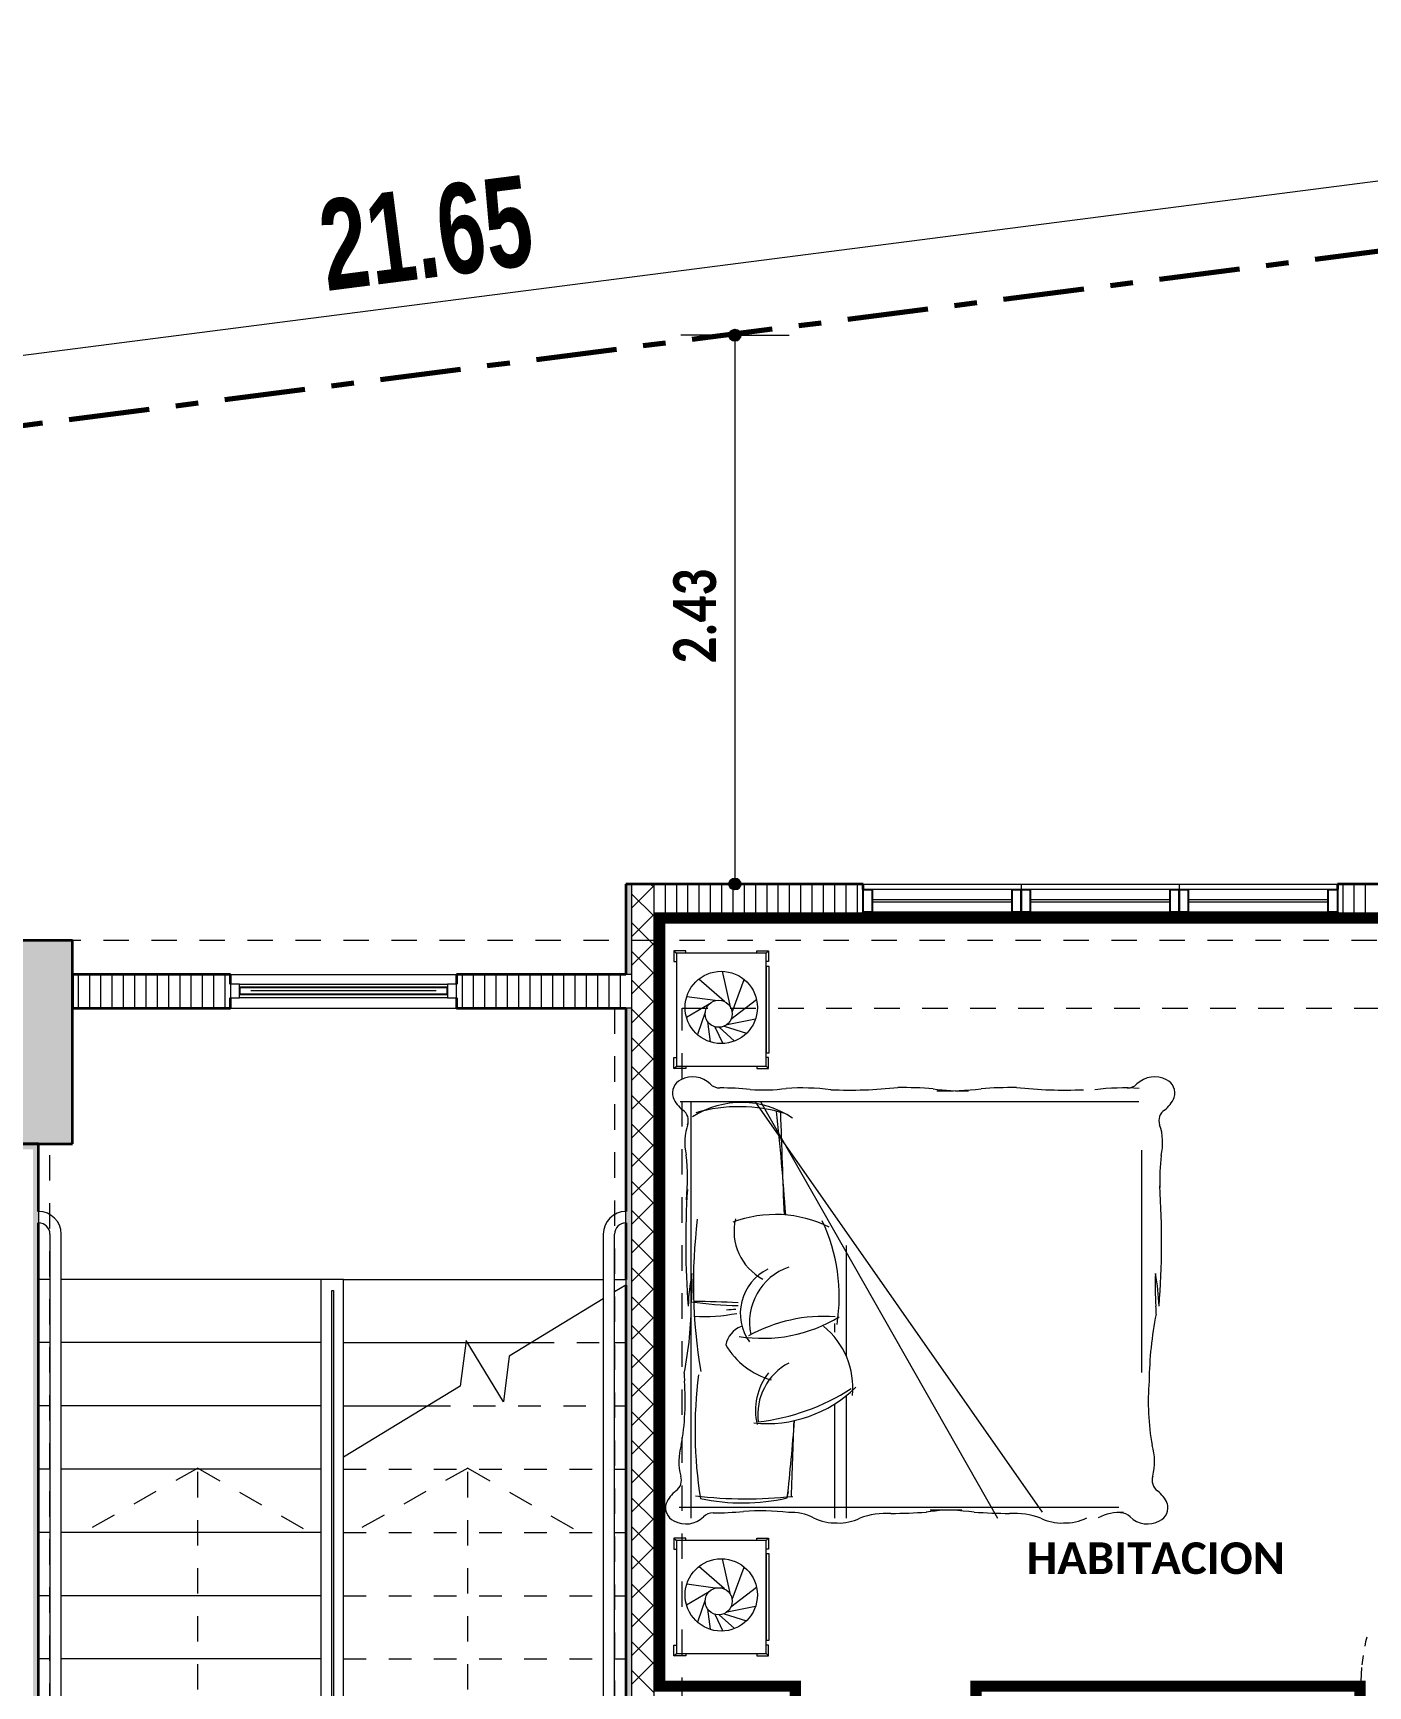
# Model space of a CAD drawing. Header units: metres. Extents: x -144 to 1000, y -717 to 29.
# Drawn here: x 649.78 to 655.69, y -551.66 to -544.35 of the extents above; entities that cross this region are included whole.
import ezdxf

# ---------------------------------------------------------------- set-up
doc = ezdxf.new("R2010")
doc.units = ezdxf.units.M
for name, pattern in [('Basculante', [0.11625, 0.075, -0.04125]), ('basculante modificado', [0.18, 0.1125, -0.0675]), ('Dash Dot 3_16_', [0.595313, 0.357187, -0.119063, 0, -0.119063])]:
    doc.linetypes.add(name, pattern=pattern)
doc.layers.get('0').update_dxf_attribs({"color": 1})
doc.layers.add('00-MEDICION', color=30, linetype='Continuous')
for name, color, linetype, lineweight in [('A-ANNO-DIMS', 1, 'Continuous', 9), ('A-DETL', 1, 'Continuous', 9), ('A-DETL-GENF', 1, 'Continuous', 9), ('A-DETL-THIN', 1, 'Continuous', 9), ('A-DOOR', 1, 'Continuous', 9), ('A-GLAZ', 1, 'Continuous', 9), ('A-WALL', 4, 'Continuous', 9), ('G-ANNO-TEXT', 2, 'Continuous', 9), ('I-FURN', 2, 'Continuous', 9), ('S-COLS', 7, 'Continuous', 9), ('S-STRS', 1, 'Continuous', 9), ('S-STRS-MBND', 1, 'Basculante', 9)]:
    doc.layers.add(name, color=color, linetype=linetype, lineweight=lineweight)
doc.layers.add('A-WALL-PATT', color=7, linetype='Continuous', lineweight=35, true_color=0x9c9c9c)
doc.styles.add('Britannic Bold_B_1', font='', dxfattribs={"width": 0.7, "height": 0.4})
doc.styles.add('Calibri_B', font='calibrib.ttf', dxfattribs={"height": 0.165})
doc.styles.add('Calibri_B_7', font='calibrib.ttf', dxfattribs={"width": 0.8, "height": 0.18})
doc.styles.get('Britannic Bold_B_1').set_extended_font_data('Britannic Bold', bold=True)

# ---------------------------------------------------------------- blocks, each defined once
blk = doc.blocks.new('A')
at = {"layer": 'A-WALL-PATT', "lineweight": 5, "true_color": 0x747474}
h = blk.add_hatch(color=8, dxfattribs=at)
h.paths.add_polyline_path([(651.351, -494.9486), (651.376, -494.9486), (651.376, -492.9986), (651.351, -492.9986), (651.351, -494.8736)])
h.paths.add_polyline_path([(651.376, -492.8486), (651.376, -487.8986), (651.351, -487.8986), (651.351, -492.8486)])
h.paths.add_polyline_path([(651.376, -487.7486), (651.376, -487.3488), (651.351, -487.3488), (651.351, -487.7486)])
at = {"layer": 'A-WALL-PATT', "true_color": 0x747474}
h = blk.add_hatch(color=8, dxfattribs=at)
h.paths.add_polyline_path([(651.476, -494.9486), (651.501, -494.9486), (651.501, -493.4986), (651.476, -493.4986), (651.476, -494.9361)])
h.paths.add_polyline_path([(651.501, -493.3486), (651.501, -491.0486), (651.476, -491.0486), (651.476, -493.3486), (651.4976, -493.3486)])
h.paths.add_polyline_path([(651.501, -490.8986), (651.501, -487.4988), (651.476, -487.4988), (651.476, -490.8986), (651.4844, -490.8986)])
h = blk.add_hatch(color=8, dxfattribs=at)
h.paths.add_polyline_path([(648.751, -494.9486), (648.751, -492.9986), (648.726, -492.9986), (648.726, -494.9486)])
h.paths.add_polyline_path([(648.751, -492.8486), (648.751, -488.4986), (648.626, -488.4986), (648.626, -488.5236), (648.726, -488.5236), (648.726, -492.8486)])
at = {"layer": 'S-COLS', "true_color": 0x5b5b5b}
h = blk.add_hatch(color=251, dxfattribs=at)
h.paths.add_polyline_path([(659.0008, -507.3486), (659.0008, -506.4486), (658.5008, -506.4486), (658.5008, -507.3486), (658.91, -507.3486)])
h.paths.add_polyline_path([(640.762, -507.3486), (641.201, -507.3486), (641.201, -506.4486), (640.701, -506.4486), (640.701, -507.3486), (640.7571, -507.3486)])
h.paths.add_polyline_path([(648.401, -507.3485), (648.901, -507.3485), (648.901, -506.4485), (648.401, -506.4485), (648.401, -507.2508)])
h.paths.add_polyline_path([(648.401, -499.6485), (648.901, -499.6485), (648.901, -498.7485), (648.401, -498.7485), (648.401, -499.4985)])
h.paths.add_polyline_path([(644.6008, -499.6485), (646.601, -499.6485), (646.6006, -499.1486), (644.9008, -499.1486), (644.9008, -496.9986), (646.6011, -496.9986), (646.6006, -496.4986), (644.6008, -496.4986), (644.6008, -499.5013)])
h.paths.add_polyline_path([(641.201, -499.6485), (641.201, -498.9486), (640.701, -498.9486), (640.701, -499.6485), (640.9884, -499.6485)])
h.paths.add_polyline_path([(655.2011, -499.6485), (655.2011, -496.4985), (654.7011, -496.4985), (654.7011, -499.6485), (655.112, -499.6485)])
h.paths.add_polyline_path([(659.0011, -499.6485), (659.0011, -498.9486), (658.6011, -498.9486), (658.6011, -499.6485)])
h.paths.add_polyline_path([(648.4011, -497.3986), (648.9011, -497.3986), (648.9011, -496.4986), (648.4011, -496.4986), (648.4011, -496.5279)])
h.paths.add_polyline_path([(641.2008, -497.1986), (641.2008, -496.4975), (640.7008, -496.4986), (640.7008, -497.1986), (640.9884, -497.1986)])
h.paths.add_polyline_path([(659.0011, -497.1986), (659.0011, -496.4975), (658.6011, -496.4975), (658.6011, -497.1986), (658.8767, -497.1986)])
h.paths.add_polyline_path([(658.501, -488.4986), (659.001, -488.4986), (659.001, -487.5986), (658.501, -487.5986), (658.501, -487.7238)])
h.paths.add_polyline_path([(648.476, -488.4986), (648.901, -488.4986), (648.901, -487.5986), (648.401, -487.5986), (648.401, -488.4986)])
h.paths.add_polyline_path([(641.801, -487.8986), (641.801, -487.3986), (640.901, -487.3986), (640.901, -487.8986), (641.6261, -487.8986)])
at = {"layer": 'A-ANNO-DIMS', "color": 5, "true_color": 0x0000ff}
blk.add_line((639.8814, -486.1415), (661.3568, -483.3777), dxfattribs=at)
at = {"layer": 'A-DETL', "color": 7, "linetype": 'Dash Dot 3_16_', "lineweight": 70}
blk.add_line((639.9207, -486.447), (661.3961, -483.6833), dxfattribs=at)
at = {"layer": 'A-DETL', "color": 253, "true_color": 0xb6b6b6}
blk.add_line((651.7829, -484.9204), (651.6829, -484.9204), dxfattribs=at)
at = {"layer": 'A-DETL', "color": 7, "linetype": 'basculante modificado'}
for p, q in [((658.501, -487.5986), (648.901, -487.5986)), ((648.901, -487.8986), (651.3009, -487.8986)), ((651.3009, -487.8986), (651.3009, -492.6986)), ((651.6009, -496.4975), (651.6009, -487.8986)), ((651.6009, -487.8986), (658.501, -487.8986)), ((648.801, -492.6986), (648.801, -488.4986)), ((649.456, -489.9337), (648.9263, -490.2313)), ((649.456, -489.9337), (649.9763, -490.2326)), ((649.456, -491.3382), (649.456, -489.9382)), ((650.651, -489.9337), (650.1213, -490.2313)), ((650.651, -489.9337), (651.1713, -490.2326)), ((650.651, -491.3382), (650.651, -489.9382))]:
    blk.add_line(p, q, dxfattribs=at)
at = {"layer": 'A-DETL-GENF', "lineweight": 25}
for p, q in [((652.401, -487.3738), (652.441, -487.3738)), ((652.401, -487.4738), (652.401, -487.3738)), ((652.441, -487.3738), (652.441, -487.4738)), ((653.061, -487.3738), (653.101, -487.3738)), ((653.061, -487.4738), (653.061, -487.3738)), ((653.101, -487.3738), (653.141, -487.3738)), ((653.101, -487.4738), (653.101, -487.3738)), ((653.101, -487.3738), (653.101, -487.4738)), ((653.141, -487.3738), (653.141, -487.4738)), ((653.761, -487.3738), (653.801, -487.3738)), ((653.761, -487.4738), (653.761, -487.3738)), ((653.801, -487.3738), (653.801, -487.4738)), ((653.801, -487.3738), (653.841, -487.3738)), ((653.801, -487.4738), (653.801, -487.3738)), ((653.841, -487.3738), (653.841, -487.4738)), ((654.461, -487.3738), (654.501, -487.3738)), ((654.461, -487.4738), (654.461, -487.3738)), ((654.501, -487.3738), (654.501, -487.4738)), ((652.441, -487.4738), (652.401, -487.4738)), ((653.101, -487.4738), (653.061, -487.4738)), ((653.141, -487.4738), (653.101, -487.4738)), ((653.801, -487.4738), (653.761, -487.4738)), ((653.841, -487.4738), (653.801, -487.4738)), ((654.501, -487.4738), (654.461, -487.4738))]:
    blk.add_line(p, q, dxfattribs=at)
at = {"layer": 'A-DETL-GENF'}
for p, q in [((653.061, -487.3738), (652.441, -487.3738)), ((653.061, -487.4188), (652.441, -487.4188)), ((653.061, -487.4288), (652.441, -487.4288)), ((653.761, -487.3738), (653.141, -487.3738)), ((653.761, -487.4188), (653.141, -487.4188)), ((653.761, -487.4288), (653.141, -487.4288)), ((654.461, -487.3738), (653.841, -487.3738)), ((654.461, -487.4188), (653.841, -487.4188)), ((654.461, -487.4288), (653.841, -487.4288)), ((653.061, -487.4738), (652.441, -487.4738)), ((653.761, -487.4738), (653.141, -487.4738)), ((654.461, -487.4738), (653.841, -487.4738))]:
    blk.add_line(p, q, dxfattribs=at)
at = {"layer": 'A-DETL-THIN'}
for p, q in [((648.751, -488.798), (648.751, -488.848)), ((651.351, -488.848), (651.351, -488.798)), ((648.801, -488.898), (648.801, -491.5383)), ((648.851, -491.5383), (648.851, -488.898)), ((651.251, -488.898), (651.251, -491.5383)), ((651.301, -491.5383), (651.301, -488.898)), ((650.1013, -489.0982), (650.001, -489.0982)), ((650.001, -489.0982), (650.001, -491.3382)), ((650.1013, -491.3382), (650.1013, -489.0982)), ((650.0498, -491.2882), (650.0498, -489.1482)), ((650.0498, -489.1482), (650.0563, -489.1482)), ((650.0563, -489.1482), (650.0563, -491.2882))]:
    blk.add_line(p, q, dxfattribs=at)
for centre, radius, start, end in [((648.751, -488.898), 0.1, 0, 90), ((651.351, -488.898), 0.1, 90, 180), ((648.751, -488.898), 0.05, 0, 90), ((651.351, -488.898), 0.05, 90, 180)]:
    blk.add_arc(centre, radius, start, end, dxfattribs=at)
at = {"layer": 'A-DOOR'}
for start, end in [(166.09186, 168.74617), (171.40092, 174.05706), (174.86021, 180)]:
    blk.add_arc((655.4995, -490.8965), 0.8947, start, end, dxfattribs=at)
at = {"layer": 'A-GLAZ'}
for p, q in [((653.101, -487.3488), (653.101, -487.4988)), ((653.801, -487.3488), (653.801, -487.4988)), ((652.401, -487.4738), (652.401, -487.3738)), ((653.101, -487.3738), (652.401, -487.3738)), ((653.101, -487.4738), (653.101, -487.3738)), ((653.801, -487.3738), (653.101, -487.3738)), ((653.101, -487.4738), (653.101, -487.3738)), ((653.801, -487.4738), (653.801, -487.3738)), ((653.801, -487.4738), (653.801, -487.3738)), ((654.501, -487.3738), (653.801, -487.3738)), ((654.501, -487.4738), (654.501, -487.3738)), ((652.401, -487.4738), (653.101, -487.4738)), ((653.101, -487.4738), (653.801, -487.4738)), ((653.801, -487.4738), (654.501, -487.4738)), ((649.641, -487.7918), (650.561, -487.7918)), ((650.561, -487.8518), (649.641, -487.8518)), ((650.511, -487.8218), (649.691, -487.8218))]:
    blk.add_line(p, q, dxfattribs=at)
at = {"layer": 'A-GLAZ', "lineweight": 15}
for p, q in [((649.641, -487.7918), (649.601, -487.7918)), ((649.601, -487.7918), (649.601, -487.8518)), ((649.641, -487.8518), (649.641, -487.7918)), ((650.601, -487.7918), (650.561, -487.7918)), ((650.561, -487.7918), (650.561, -487.8518)), ((650.601, -487.8518), (650.601, -487.7918)), ((649.601, -487.8518), (649.641, -487.8518)), ((650.561, -487.8518), (650.601, -487.8518))]:
    blk.add_line(p, q, dxfattribs=at)
at = {"layer": 'A-GLAZ', "lineweight": 25}
for p, q in [((650.561, -487.8068), (649.641, -487.8068)), ((649.641, -487.8068), (649.641, -487.8368)), ((649.641, -487.8368), (650.561, -487.8368)), ((650.561, -487.8368), (650.561, -487.8068))]:
    blk.add_line(p, q, dxfattribs=at)
at = {"layer": 'A-WALL', "lineweight": 35}
for p, q in [((651.351, -487.3488), (651.351, -487.7486)), ((652.401, -487.3488), (651.351, -487.3488)), ((652.401, -487.3738), (652.401, -487.3488)), ((655.651, -487.3488), (654.501, -487.3488)), ((654.501, -487.3488), (654.501, -487.3738)), ((651.501, -490.8986), (651.501, -487.4988)), ((651.501, -487.4988), (652.401, -487.4988)), ((652.401, -487.4988), (652.401, -487.4738)), ((654.501, -487.4738), (654.501, -487.4988)), ((654.501, -487.4988), (655.501, -487.4988)), ((649.601, -487.7486), (648.901, -487.7486)), ((648.901, -487.7486), (648.901, -487.8986)), ((649.601, -487.7918), (649.601, -487.7486)), ((651.351, -487.7486), (650.601, -487.7486)), ((650.601, -487.7486), (650.601, -487.7918)), ((649.601, -487.8986), (649.601, -487.8518)), ((650.601, -487.8518), (650.601, -487.8986)), ((648.901, -487.8986), (649.601, -487.8986)), ((650.601, -487.8986), (651.351, -487.8986)), ((651.351, -487.8986), (651.351, -488.798)), ((648.751, -488.4986), (648.601, -488.4986)), ((648.751, -488.798), (648.751, -488.4986)), ((648.751, -491.5883), (648.751, -488.848)), ((651.351, -488.848), (651.351, -489.0982)), ((651.351, -489.1236), (651.351, -491.5883))]:
    blk.add_line(p, q, dxfattribs=at)
at = {"layer": 'A-WALL'}
for p, q in [((651.376, -487.3488), (651.376, -494.9736)), ((651.476, -494.9736), (651.476, -487.3488)), ((652.401, -487.3488), (654.501, -487.3488)), ((651.476, -487.4988), (651.501, -487.4988)), ((654.501, -487.4988), (652.401, -487.4988)), ((649.601, -487.7486), (650.601, -487.7486)), ((651.376, -487.7486), (651.351, -487.7486)), ((651.376, -487.8986), (651.351, -487.8986))]:
    blk.add_line(p, q, dxfattribs=at)
at = {"layer": 'A-WALL-PATT', "color": 1, "lineweight": 5, "true_color": 0xff0000}
for p, q in [((651.376, -487.455), (651.476, -487.355)), ((651.476, -487.3644), (651.4605, -487.3488)), ((651.476, -487.4916), (651.376, -487.3916)), ((651.376, -487.5822), (651.476, -487.4822)), ((651.476, -487.6189), (651.376, -487.5189)), ((651.376, -487.7095), (651.476, -487.6095)), ((651.476, -487.7462), (651.376, -487.6462)), ((651.376, -487.8368), (651.476, -487.7368)), ((651.476, -487.8735), (651.376, -487.7735)), ((651.376, -487.9641), (651.476, -487.8641)), ((651.476, -488.0008), (651.376, -487.9008)), ((651.376, -488.0914), (651.476, -487.9914)), ((651.476, -488.128), (651.376, -488.028)), ((651.376, -488.2186), (651.476, -488.1186)), ((651.476, -488.2553), (651.376, -488.1553)), ((651.376, -488.3459), (651.476, -488.2459)), ((651.476, -488.3826), (651.376, -488.2826)), ((651.376, -488.4732), (651.476, -488.3732)), ((651.476, -488.5099), (651.376, -488.4099)), ((651.376, -488.6005), (651.476, -488.5005)), ((651.476, -488.6372), (651.376, -488.5372)), ((651.376, -488.7278), (651.476, -488.6278)), ((651.476, -488.7644), (651.376, -488.6644)), ((651.376, -488.855), (651.476, -488.755)), ((651.476, -488.8917), (651.376, -488.7917)), ((651.376, -488.9823), (651.476, -488.8823)), ((651.476, -489.019), (651.376, -488.919)), ((651.376, -489.1096), (651.476, -489.0096)), ((651.476, -489.1463), (651.376, -489.0463)), ((651.376, -489.2369), (651.476, -489.1369)), ((651.476, -489.2736), (651.376, -489.1736)), ((651.376, -489.3641), (651.476, -489.2641)), ((651.476, -489.4008), (651.376, -489.3008)), ((651.376, -489.4914), (651.476, -489.3914)), ((651.476, -489.5281), (651.376, -489.4281)), ((651.376, -489.6187), (651.476, -489.5187)), ((651.476, -489.6554), (651.376, -489.5554)), ((651.376, -489.746), (651.476, -489.646)), ((651.476, -489.7827), (651.376, -489.6827)), ((651.376, -489.8733), (651.476, -489.7733)), ((651.476, -489.91), (651.376, -489.81)), ((651.376, -490.0005), (651.476, -489.9005)), ((651.476, -490.0372), (651.376, -489.9372)), ((651.376, -490.1278), (651.476, -490.0278)), ((651.476, -490.1645), (651.376, -490.0645)), ((651.376, -490.2551), (651.476, -490.1551)), ((651.476, -490.2918), (651.376, -490.1918)), ((651.376, -490.3824), (651.476, -490.2824)), ((651.476, -490.4191), (651.376, -490.3191)), ((651.376, -490.5097), (651.476, -490.4097)), ((651.476, -490.5463), (651.376, -490.4463)), ((651.376, -490.6369), (651.476, -490.5369)), ((651.476, -490.6736), (651.376, -490.5736)), ((651.376, -490.7642), (651.476, -490.6642)), ((651.476, -490.8009), (651.376, -490.7009)), ((651.376, -490.8915), (651.476, -490.7915)), ((651.476, -490.9282), (651.376, -490.8282))]:
    blk.add_line(p, q, dxfattribs=at)
at = {"layer": 'A-WALL-PATT', "color": 8, "lineweight": 5, "true_color": 0x727272}
for p, q in [((651.476, -487.4988), (651.476, -487.3488)), ((651.526, -487.4988), (651.526, -487.3488)), ((651.576, -487.4988), (651.576, -487.3488)), ((651.626, -487.4988), (651.626, -487.3488)), ((651.676, -487.4988), (651.676, -487.3488)), ((651.726, -487.4988), (651.726, -487.3488)), ((651.776, -487.4988), (651.776, -487.3488)), ((651.826, -487.4988), (651.826, -487.3488)), ((651.876, -487.4988), (651.876, -487.3488)), ((651.926, -487.4988), (651.926, -487.3488)), ((651.976, -487.4988), (651.976, -487.3488)), ((652.026, -487.4988), (652.026, -487.3488)), ((652.076, -487.4988), (652.076, -487.3488)), ((652.126, -487.4988), (652.126, -487.3488)), ((652.176, -487.4988), (652.176, -487.3488)), ((652.226, -487.4988), (652.226, -487.3488)), ((652.276, -487.4988), (652.276, -487.3488)), ((652.326, -487.4988), (652.326, -487.3488)), ((652.376, -487.4988), (652.376, -487.3488)), ((654.526, -487.4988), (654.526, -487.3488)), ((654.576, -487.4988), (654.576, -487.3488)), ((654.626, -487.4988), (654.626, -487.3488)), ((648.9256, -487.7486), (648.9256, -487.8986)), ((648.9756, -487.7486), (648.9756, -487.8986)), ((649.0256, -487.7486), (649.0256, -487.8986)), ((649.0756, -487.7486), (649.0756, -487.8986)), ((649.1256, -487.7486), (649.1256, -487.8986)), ((649.1756, -487.7486), (649.1756, -487.8986)), ((649.2256, -487.7486), (649.2256, -487.8986)), ((649.2756, -487.7486), (649.2756, -487.8986)), ((649.3256, -487.7486), (649.3256, -487.8986)), ((649.3756, -487.7486), (649.3756, -487.8986)), ((649.4256, -487.7486), (649.4256, -487.8986)), ((649.4756, -487.7486), (649.4756, -487.8986)), ((649.5256, -487.7486), (649.5256, -487.8986)), ((649.5756, -487.7486), (649.5756, -487.8986)), ((650.6256, -487.7486), (650.6256, -487.8986)), ((650.6756, -487.7486), (650.6756, -487.8986)), ((650.7256, -487.7486), (650.7256, -487.8986)), ((650.7756, -487.7486), (650.7756, -487.8986)), ((650.8256, -487.7486), (650.8256, -487.8986)), ((650.8756, -487.7486), (650.8756, -487.8986)), ((650.9256, -487.7486), (650.9256, -487.8986)), ((650.9756, -487.7486), (650.9756, -487.8986)), ((651.0256, -487.7486), (651.0256, -487.8986)), ((651.0756, -487.7486), (651.0756, -487.8986)), ((651.1256, -487.7486), (651.1256, -487.8986)), ((651.1756, -487.7486), (651.1756, -487.8986)), ((651.2256, -487.7486), (651.2256, -487.8986)), ((651.2756, -487.7486), (651.2756, -487.8986)), ((651.3256, -487.7486), (651.3256, -487.8986)), ((651.3756, -487.7486), (651.3756, -487.8986))]:
    blk.add_line(p, q, dxfattribs=at)
at = {"layer": 'I-FURN'}
for p, q in [((651.564, -487.6446), (651.5749, -487.6546)), ((651.564, -487.6446), (651.564, -487.6923)), ((651.6163, -487.6446), (651.564, -487.6446)), ((651.6163, -487.6546), (651.6163, -487.6446)), ((651.9306, -487.6446), (651.983, -487.6446)), ((651.9306, -487.6546), (651.9306, -487.6446)), ((651.972, -487.6546), (651.983, -487.6446)), ((651.983, -487.6446), (651.983, -487.6923)), ((651.564, -487.6923), (651.5749, -487.6923)), ((651.5749, -487.6546), (651.5749, -488.1546)), ((651.972, -487.6546), (651.5749, -487.6546)), ((651.972, -488.1546), (651.972, -487.6546)), ((651.983, -487.6923), (651.972, -487.6923)), ((651.972, -487.7135), (651.972, -488.0957)), ((651.9848, -487.7135), (651.972, -487.7135)), ((651.9848, -488.0957), (651.9848, -487.7135)), ((651.7878, -487.8688), (651.6741, -487.7694)), ((651.8138, -487.8926), (651.7784, -487.735)), ((651.8216, -487.9156), (651.8754, -487.7718)), ((651.7469, -487.865), (651.6203, -487.8481)), ((651.8156, -487.9476), (651.9294, -487.86)), ((651.7193, -487.881), (651.6197, -487.94)), ((651.7025, -487.9163), (651.6677, -488.0153)), ((651.7131, -487.9577), (651.7237, -488.0472)), ((651.7452, -487.9806), (651.7807, -488.0549)), ((651.7643, -487.983), (651.832, -488.0442)), ((651.7855, -487.9783), (651.8852, -488.0094)), ((651.7988, -487.9705), (651.9253, -487.9451)), ((651.564, -488.1169), (651.5749, -488.1169)), ((651.564, -488.1645), (651.564, -488.1169)), ((651.564, -488.1645), (651.5749, -488.1546)), ((651.5749, -488.1546), (651.972, -488.1546)), ((651.6163, -488.1546), (651.6163, -488.1645)), ((651.9306, -488.1546), (651.9306, -488.1645)), ((651.972, -488.0957), (651.9848, -488.0957)), ((651.983, -488.1169), (651.972, -488.1169)), ((651.983, -488.1645), (651.972, -488.1546)), ((651.983, -488.1645), (651.983, -488.1169)), ((651.6163, -488.1645), (651.564, -488.1645)), ((651.9306, -488.1645), (651.983, -488.1645)), ((651.5919, -488.3118), (653.6218, -488.3118)), ((651.6382, -488.3118), (651.6382, -490.0266)), ((651.9214, -488.3118), (653.1939, -490.1287)), ((651.9467, -488.3118), (652.997, -490.1555)), ((653.6336, -488.5266), (653.6336, -489.5107)), ((652.327, -488.9482), (652.327, -489.4383)), ((652.2741, -489.2937), (652.2741, -489.3323)), ((651.6382, -489.5107), (651.6382, -490.1555)), ((652.327, -489.6125), (652.327, -490.1555)), ((652.2741, -489.6503), (652.2741, -490.1555)), ((651.587, -490.1068), (653.533, -490.1068)), ((651.564, -490.2443), (651.5749, -490.2543)), ((651.564, -490.2443), (651.564, -490.292)), ((651.6163, -490.2443), (651.564, -490.2443)), ((651.5749, -490.2543), (651.5749, -490.7543)), ((651.972, -490.2543), (651.5749, -490.2543)), ((651.6163, -490.2543), (651.6163, -490.2443)), ((651.9306, -490.2443), (651.983, -490.2443)), ((651.9306, -490.2543), (651.9306, -490.2443)), ((651.983, -490.2443), (651.972, -490.2543)), ((651.972, -490.7543), (651.972, -490.2543)), ((651.983, -490.2443), (651.983, -490.292)), ((651.564, -490.292), (651.5749, -490.292)), ((651.8138, -490.4923), (651.7784, -490.3347)), ((651.983, -490.292), (651.972, -490.292)), ((651.972, -490.3132), (651.972, -490.6954)), ((651.9848, -490.3132), (651.972, -490.3132)), ((651.9848, -490.6954), (651.9848, -490.3132)), ((651.7878, -490.4685), (651.6741, -490.3691)), ((651.8216, -490.5153), (651.8754, -490.3715)), ((651.7193, -490.4807), (651.6197, -490.5397)), ((651.7469, -490.4647), (651.6203, -490.4478)), ((651.8156, -490.5473), (651.9294, -490.4597)), ((651.7025, -490.516), (651.6677, -490.615)), ((651.7131, -490.5574), (651.7237, -490.6469)), ((651.7988, -490.5702), (651.9253, -490.5448)), ((651.7452, -490.5803), (651.7807, -490.6546)), ((651.7643, -490.5827), (651.832, -490.6439)), ((651.7855, -490.578), (651.8852, -490.6091)), ((651.564, -490.7166), (651.5749, -490.7166)), ((651.564, -490.7642), (651.564, -490.7166)), ((651.972, -490.6954), (651.9848, -490.6954)), ((651.983, -490.7166), (651.972, -490.7166)), ((651.983, -490.7642), (651.983, -490.7166)), ((651.564, -490.7642), (651.5749, -490.7543)), ((651.6163, -490.7642), (651.564, -490.7642)), ((651.5749, -490.7543), (651.972, -490.7543)), ((651.6163, -490.7543), (651.6163, -490.7642)), ((651.9306, -490.7543), (651.9306, -490.7642)), ((651.9306, -490.7642), (651.983, -490.7642)), ((651.983, -490.7642), (651.972, -490.7543))]:
    blk.add_line(p, q, dxfattribs=at)
for centre, radius in [((651.7733, -487.895), 0.16), ((651.7621, -487.923), 0.06), ((651.7733, -490.4947), 0.16), ((651.7621, -490.5227), 0.06)]:
    blk.add_circle(centre, radius, dxfattribs=at)
for centre, radius, start, end in [((651.6214, -488.2744), 0.0644, 114.65516, 197.05817), ((651.6476, -488.3128), 0.1105, 45.78413, 118.72126), ((651.766, -488.194), 0.0572, 223.7565, 271.4444), ((653.5725, -488.194), 0.0572, 268.5556, 316.2435), ((653.6909, -488.3128), 0.1105, 61.27874, 134.21587), ((653.7172, -488.2744), 0.0644, 342.94183, 65.34484), ((651.6919, -488.2353), 0.1443, 203.70607, 231.95597), ((651.7684, -489.5188), 1.2676, 83.96781, 90.04075), ((651.9582, -487.4849), 0.7754, 265.81408, 277.64786), ((652.129, -489.3429), 1.0916, 83.20909, 93.5535), ((652.3411, -486.2788), 1.9819, 267.59874, 276.20107), ((652.5448, -490.6228), 2.3738, 85.96877, 89.74947), ((652.8388, -487.3864), 0.8777, 261.67731, 271.92304), ((652.765, -486.8983), 1.3659, 268.45753, 276.66981), ((653.0905, -490.6228), 2.3738, 90.25053, 94.03123), ((653.2942, -486.2788), 1.9819, 263.79893, 272.40126), ((653.5563, -489.3429), 1.0916, 86.4465, 96.79091), ((653.6466, -488.2353), 0.1443, 308.04403, 336.29393), ((651.5716, -488.3952), 0.0559, 340.23108, 55.86441), ((651.8636, -488.7211), 0.4055, 56.16641, 122.49004), ((651.852, -489.0246), 0.6905, 72.85913, 106.07365), ((641.0266, -489.554), 11.0568, 3.84122, 6.22843), ((716.4005, -486.2848), 64.3987, 181.845623, 182.249669), ((653.7669, -488.3952), 0.0559, 124.13559, 199.76892), ((651.858, -488.492), 0.2462, 160.72634, 192.90841), ((653.4814, -488.494), 0.2462, 346.75916, 18.94123), ((650.6508, -488.6535), 0.9731, 354.51056, 6.28333), ((654.6877, -488.6625), 0.9731, 173.38424, 181.73239), ((655.2988, -488.9326), 3.683, 176.37856, 184.42669), ((650.0397, -488.9326), 3.683, 355.57331, 3.8684), ((652.013, -489.3462), 0.5349, 63.49737, 110.69743), ((653.9707, -489.1156), 2.3207, 172.98595, 189.67151), ((652.068, -488.8859), 0.2382, 166.50973, 242.29583), ((651.5099, -489.1744), 0.7857, 350.93942, 25.21906), ((652.6417, -489.2551), 1.0156, 169.66849, 177.83986), ((650.6701, -489.131), 0.9742, 356.08924, 3.41649), ((652.0747, -489.2483), 0.2171, 116.15787, 215.83294), ((652.1575, -489.2887), 0.2591, 109.16577, 191.95874), ((654.6684, -489.131), 0.9742, 176.58351, 185.04736), ((652.6968, -489.2551), 1.0156, 2.16014, 10.33151), ((649.9629, -489.1923), 1.6778, 348.97749, 359.83016), ((651.8739, -487.6447), 1.57, 261.45722, 269.05528), ((651.6957, -488.4847), 0.778, 266.87703, 280.83334), ((651.6478, -492.2345), 3.0385, 86.22382, 89.89372), ((651.8589, -489.9991), 0.7676, 91.61243, 94.62538), ((655.3451, -489.5725), 1.6778, 168.97749, 179.16537), ((652.8506, -489.2422), 0.8477, 359.3603, 1.72422), ((651.9026, -489.4117), 0.1121, 111.67931, 167.8243), ((651.9561, -488.7075), 0.6518, 260.80231, 301.34581), ((652.2274, -489.95), 0.6879, 85.85031, 118.95445), ((652.0079, -489.5776), 0.3482, 354.31868, 51.27219), ((652.0839, -489.2181), 0.3369, 210.2878, 254.59824), ((652.1943, -489.6979), 0.2596, 117.99994, 186.88737), ((652.4574, -489.5225), 0.8477, 179.3603, 181.72422), ((650.6397, -489.6338), 0.9742, 356.58351, 5.04736), ((653.615, -489.7645), 1.9579, 172.83907, 188.93312), ((652.1936, -489.6777), 0.2687, 141.91879, 193.67035), ((654.6379, -489.6338), 0.9742, 174.95264, 183.41649), ((651.975, -489.175), 0.5616, 264.18704, 314.47313), ((651.8235, -488.7617), 0.9739, 276.66465, 302.61963), ((650.6397, -489.6543), 0.9731, 349.4443, 357.79245), ((654.6379, -489.6543), 0.9731, 182.20755, 190.5557), ((641.0743, -488.8658), 11.0568, 353.77157, 355.55351), ((716.4481, -492.1349), 64.3987, 177.854181, 178.154377), ((651.8316, -489.9053), 0.2462, 162.81922, 195.00129), ((653.446, -489.9053), 0.2462, 344.99871, 17.18078), ((651.5412, -489.9879), 0.0559, 304.13559, 19.76892), ((653.7365, -489.9879), 0.0559, 160.23108, 235.86441), ((651.6615, -490.1479), 0.1443, 128.04403, 156.29393), ((651.8843, -488.074), 1.9954, 263.52926, 275.90649), ((650.4685, -489.7739), 1.6237, 349.65936, 350.67082), ((653.6161, -490.1479), 0.1443, 23.70607, 51.95597), ((651.5909, -490.1087), 0.0644, 162.94183, 245.34484), ((651.866, -489.1778), 0.9098, 258.25655, 282.68249), ((651.7356, -490.1892), 0.0572, 88.5556, 136.2435), ((651.7379, -488.8643), 1.2676, 269.95925, 276.03219), ((651.9419, -491.3331), 1.2103, 83.88003, 93.35046), ((652.0817, -490.3478), 0.2183, 62.54235, 92.84385), ((652.5097, -490.5044), 0.3706, 87.67199, 109.39365), ((652.5144, -487.7603), 2.3738, 270.25053, 274.03123), ((652.8083, -490.9967), 0.8777, 88.07696, 98.32269), ((652.7346, -491.4849), 1.3659, 83.33019, 91.54247), ((653.0601, -487.7603), 2.3738, 265.96877, 269.74947), ((653.0648, -490.5044), 0.3706, 70.60635, 92.32801), ((653.5428, -490.3478), 0.2183, 87.15615, 117.45765), ((653.542, -490.1892), 0.0572, 43.7565, 91.4444), ((653.6867, -490.1087), 0.0644, 294.65516, 17.05817), ((651.6172, -490.0704), 0.1105, 241.27874, 314.21587), ((652.2788, -489.9575), 0.219, 243.87238, 272.03684), ((652.2959, -489.9762), 0.2003, 267.35084, 296.95302), ((653.2786, -489.9762), 0.2003, 243.04698, 272.64916), ((653.2957, -489.9575), 0.219, 267.96316, 296.12762), ((653.6605, -490.0704), 0.1105, 225.78413, 298.72126)]:
    blk.add_arc(centre, radius, start, end, dxfattribs=at)
at = {"layer": 'S-COLS', "lineweight": 35}
for p, q in [((648.901, -487.5986), (648.401, -487.5986)), ((648.901, -488.4986), (648.901, -487.5986)), ((648.401, -488.4986), (648.901, -488.4986))]:
    blk.add_line(p, q, dxfattribs=at)
at = {"layer": 'S-STRS'}
for p, q in [((649.601, -487.8982), (650.601, -487.8982)), ((648.801, -489.0982), (648.751, -489.0982)), ((650.001, -489.0982), (648.851, -489.0982)), ((650.1013, -489.0982), (651.251, -489.0982)), ((651.301, -489.0982), (651.351, -489.0982)), ((651.351, -489.0982), (651.351, -489.1236)), ((651.251, -489.1845), (650.8346, -489.4384)), ((651.351, -489.1236), (651.301, -489.154)), ((648.801, -489.3782), (648.751, -489.3782)), ((650.001, -489.3782), (648.851, -489.3782)), ((650.1013, -489.3782), (650.6424, -489.3782)), ((650.6435, -489.369), (650.6178, -489.5707)), ((650.8088, -489.6401), (650.6435, -489.369)), ((650.6491, -489.3782), (650.9335, -489.3782)), ((650.8346, -489.4384), (650.8088, -489.6401)), ((650.6178, -489.5707), (650.1013, -489.8856)), ((648.801, -489.6582), (648.751, -489.6582)), ((650.001, -489.6582), (648.851, -489.6582)), ((650.1013, -489.6582), (650.4743, -489.6582)), ((648.801, -489.9382), (648.751, -489.9382)), ((650.001, -489.9382), (648.851, -489.9382)), ((648.801, -490.2182), (648.751, -490.2182)), ((650.001, -490.2182), (648.851, -490.2182)), ((648.801, -490.4982), (648.751, -490.4982)), ((650.001, -490.4982), (648.851, -490.4982)), ((648.801, -490.7782), (648.751, -490.7782)), ((650.001, -490.7782), (648.851, -490.7782))]:
    blk.add_line(p, q, dxfattribs=at)
at = {"layer": 'S-STRS-MBND'}
for p, q in [((651.351, -489.1236), (651.351, -491.3382)), ((650.6424, -489.3782), (650.6491, -489.3782)), ((650.9335, -489.3782), (651.251, -489.3782)), ((651.301, -489.3782), (651.351, -489.3782)), ((650.4743, -489.6582), (651.251, -489.6582)), ((651.301, -489.6582), (651.351, -489.6582)), ((650.1013, -489.9382), (651.251, -489.9382)), ((651.301, -489.9382), (651.351, -489.9382)), ((650.1013, -490.2182), (651.251, -490.2182)), ((651.301, -490.2182), (651.351, -490.2182)), ((650.1013, -490.4982), (651.251, -490.4982)), ((651.301, -490.4982), (651.351, -490.4982)), ((650.1013, -490.7782), (651.251, -490.7782)), ((651.301, -490.7782), (651.351, -490.7782))]:
    blk.add_line(p, q, dxfattribs=at)
at = {"layer": 'A-ANNO-DIMS', "color": 5, "true_color": 0x0000ff, "insert": (649.9753, -484.3282), "char_height": 0.4, "width": 1.400284, "attachment_point": 1, "rotation": 7.33333, "line_spacing_factor": 1.000203, "style": 'Britannic Bold_B_1'}
blk.add_mtext('21.65', dxfattribs=at)
at = {"layer": 'G-ANNO-TEXT', "style": 'Calibri_B'}
blk.add_text('HABITACION', height=0.14, dxfattribs=at).set_placement((653.1249, -490.4022))
blk = doc.blocks.new('OOOO')
at = {"layer": 'A-ANNO-DIMS', "lineweight": 25, "true_color": 0x0000ff}
h = blk.add_hatch(color=5, dxfattribs=at)
edge = h.paths.add_edge_path()
edge.add_arc((607.4188, -489.1465), 0.025, 0, 360)
h = blk.add_hatch(color=5, dxfattribs=at)
edge = h.paths.add_edge_path()
edge.add_arc((607.4188, -491.5748), 0.025, 0, 360)
at = {"layer": 'A-ANNO-DIMS', "color": 5, "true_color": 0x0000ff}
for p, q in [((607.4188, -489.1465), (607.1788, -489.1465)), ((607.4188, -489.1465), (607.4188, -491.5748)), ((607.4188, -489.1465), (607.6588, -489.1465)), ((607.4188, -491.5748), (607.1788, -491.5748)), ((607.4188, -491.5748), (607.6588, -491.5748))]:
    blk.add_line(p, q, dxfattribs=at)
at = {"layer": 'A-ANNO-DIMS', "color": 5, "lineweight": 25, "true_color": 0x0000ff}
for centre in [(607.4188, -489.1465), (607.4188, -491.5748)]:
    blk.add_circle(centre, 0.025, dxfattribs=at)
at = {"layer": 'A-DETL', "color": 253, "true_color": 0xb6b6b6}
blk.add_line((607.3679, -489.1465), (607.2679, -489.1465), dxfattribs=at)
at = {"layer": 'A-WALL-PATT', "color": 1, "lineweight": 5, "true_color": 0xff0000}
blk.add_line((607.061, -491.5904), (607.0454, -491.5748), dxfattribs=at)
at = {"layer": 'A-ANNO-DIMS', "color": 5, "true_color": 0x0000ff, "insert": (607.1454, -490.599), "char_height": 0.19, "width": 0.572076, "attachment_point": 1, "rotation": 90, "line_spacing_factor": 1.158048, "style": 'Calibri_B_7'}
blk.add_mtext('2.43', dxfattribs=at)

msp = doc.modelspace()

# ---------------------------------------------------------------- linework, layer by layer
at = {"layer": '00-MEDICION', "const_width": 0.05}
for points in [[(653.1544, -551.814), (653.1544, -551.664), (652.5544, -551.664), (652.5544, -548.2643), (656.5544, -548.2643), (656.5544, -551.814)], [(655.6544, -551.814), (655.6544, -551.664), (653.9542, -551.664), (653.9542, -554.114)]]:
    msp.add_lwpolyline(points, dxfattribs=at)

# ---------------------------------------------------------------- block references
at = {"color": 3}
for name, p in [('A', (1.0534, -60.7655)), ('OOOO', (45.4684, -56.5395))]:
    msp.add_blockref(name, p, dxfattribs=at)

doc.saveas('drawing.dxf')
